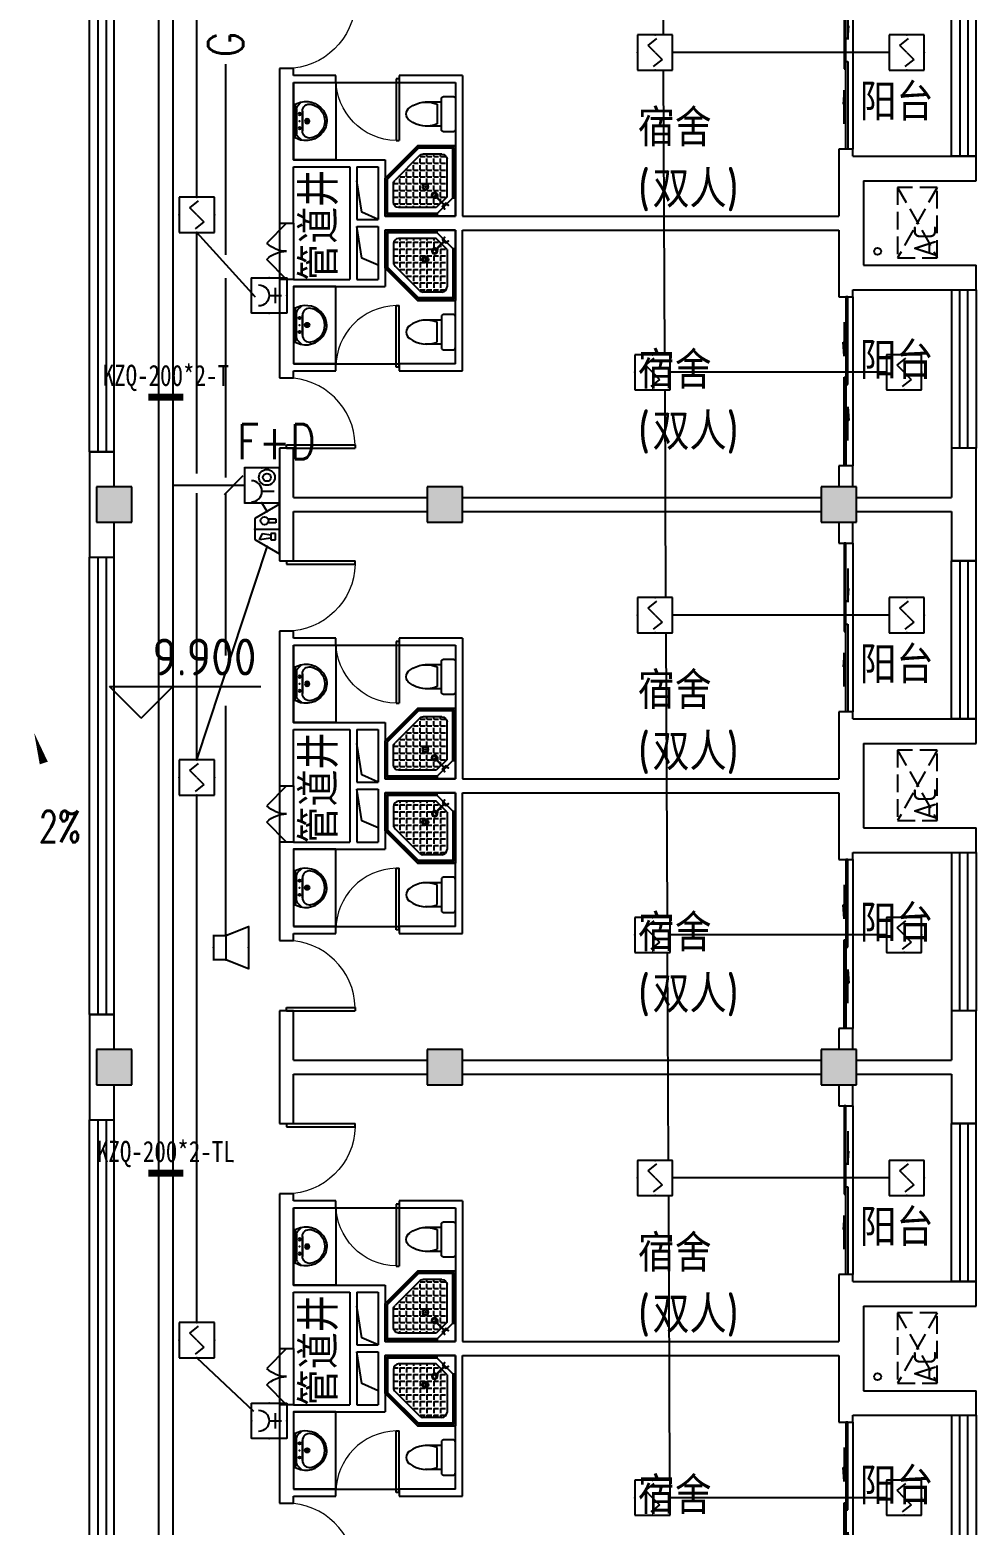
# Model space of a CAD drawing. Extents: x 1725663 to 4653551, y -550461 to 248782.
# Drawn here: x 2379895 to 2393343, y -497548 to -476290 of the extents above; entities that cross this region are included whole.
import ezdxf
from ezdxf.enums import TextEntityAlignment as Align

# ---------------------------------------------------------------- set-up
doc = ezdxf.new("R2010")
doc.units = 0
doc.header["$LTSCALE"] = 1000
doc.linetypes.add('DASH', pattern=[0.35, 0.25, -0.1])
for name, color, linetype in [('0-底图', 7, 'Continuous'), ('0000集水坑', 4, 'Continuous'), ('A-ANNO-IDEN-LEVL', 3, 'Continuous'), ('A-ANNO-TXT', 7, 'Continuous'), ('CABLETRAY', 4, 'Continuous'), ('CLAYER', 7, 'Continuous'), ('COLUMN', 255, 'Continuous'), ('DIM-消防', 3, 'Continuous'), ('DIM_SYMB', 3, 'Continuous'), ('DOOR_FIRE', 4, 'Continuous'), ('EQUIP-广播', 3, 'Continuous'), ('EQUIP-消防', 3, 'Continuous'), ('PUB_HATCH', 8, 'Continuous'), ('PUB_TEXT', 7, 'Continuous'), ('WALL', 2, 'Continuous'), ('WINDOW', 4, 'Continuous'), ('WIRE-消防', 1, 'Continuous'), ('WP_F', 1, 'Continuous'), ('抗震支吊架', 2, 'Continuous'), ('洁具', 213, 'Continuous'), ('空调外机', 211, 'Continuous')]:
    doc.layers.add(name, color=color, linetype=linetype)
doc.styles.add('_TCH_DIM', font='SIMPLEX', dxfattribs={"width": 0.8, "height": 5, "bigfont": 'HZTXT'})
doc.styles.add('_TEL_DIM', font='SIMPLEX', dxfattribs={"width": 0.8, "height": 3.5, "bigfont": 'HZTXT'})
doc.styles.add('HZ', font='rs.shx', dxfattribs={"width": 0.8, "bigfont": 'hztxt.shx'})
doc.styles.add('kzcad', font='', dxfattribs={"width": 0.8})
doc.styles.get("Standard").update_dxf_attribs({"font": 'geniso.shx', "bigfont": 'hztxt.shx'})
doc.styles.get('kzcad').set_extended_font_data('SimSun')

# ---------------------------------------------------------------- blocks, each defined once
blk = doc.blocks.new('$equip$00002656')
for p, q in [((-0.5, 1), (-0.5, 0)), ((0.5, 1), (-0.5, 1)), ((0.5, 0), (0.5, 1)), ((0, 0.5), (0, 0.15)), ((-0.5, 0), (0.5, 0)), ((-0.219, 0.331), (0.222, 0.331))]:
    blk.add_line(p, q)
at = {"const_width": 0.04}
blk.add_lwpolyline([(-0.5, 1), (0.5, 1), (0.5, 0), (-0.5, 0), (-0.5, 1), (0.5, 1)], dxfattribs=at)
blk.add_arc((0, 0.8), 0.3, 180, 0)
for p in [(0, 1), (-0.5, 0.5), (0.5, 0.5), (0, 0)]:
    blk.add_point(p)
at = {"color": 7, "flags": 1}
for tag, height, p in [('B', 0.4, (0.762, 0.292)), ('A', 0.00002, (0, 0))]:
    blk.add_attdef(tag, text='', height=height, dxfattribs=at).set_placement(p, align=Align.MIDDLE_CENTER)
blk = doc.blocks.new('A$C29581A72')
at = {"layer": 'EQUIP-消防', "xscale": 500, "yscale": 500, "zscale": 500}
blk.add_blockref('$equip$00002656', (358, 98), dxfattribs=at)
at = {"style": 'HZ', "flags": 1}
for tag in ['WHAT', 'SPEC', 'UNIT']:
    blk.add_attdef(tag, (375, 0), '', height=0.001, dxfattribs=at)
blk = doc.blocks.new('$Equip$00002649')
for p, q in [((-0.5, 0.5), (-0.5, -0.5)), ((0.5, 0.5), (-0.5, 0.5)), ((0.5, -0.5), (0.5, 0.5)), ((-0.2, 0.2), (0.05, 0.4)), ((0, 0), (-0.2, 0.2)), ((0, 0), (0.2, -0.2)), ((0.2, -0.2), (-0.05, -0.4)), ((-0.5, -0.5), (0.5, -0.5))]:
    blk.add_line(p, q)
at = {"const_width": 0.02}
blk.add_lwpolyline([(-0.5, 0.5), (0.5, 0.5), (0.5, -0.5), (-0.5, -0.5), (-0.5, 0.5), (0.5, 0.5)], dxfattribs=at)
for p in [(0, 0.5), (-0.5, 0), (0.5, 0), (0, -0.5)]:
    blk.add_point(p)
at = {"color": 7, "flags": 1}
for tag, height, p in [('A', 0.00002, (0, 0)), ('B', 0.4, (0.762, -0.208))]:
    blk.add_attdef(tag, text='', height=height, dxfattribs=at).set_placement(p, align=Align.MIDDLE_CENTER)
blk = doc.blocks.new('$equip$00002655')
for p, q in [((-0.5, 1), (-0.5, 0)), ((0.5, 1), (-0.5, 1)), ((0.5, 0), (0.5, 1)), ((-0.169, 0.5), (-0.169, 0.15)), ((-0.5, 0), (0.5, 0))]:
    blk.add_line(p, q)
at = {"const_width": 0.04}
blk.add_lwpolyline([(-0.5, 1), (0.5, 1), (0.5, 0), (-0.5, 0), (-0.5, 1), (0.5, 1)], dxfattribs=at)
for radius in [0.226, 0.113]:
    blk.add_circle((0.227, 0.36), radius)
blk.add_arc((-0.169, 0.8), 0.3, 180, 0)
for p in [(0, 1), (-0.5, 0.5), (0.5, 0.5), (0, 0)]:
    blk.add_point(p)
at = {"color": 7, "flags": 1}
for tag, height, p in [('B', 0.4, (0.762, 0.292)), ('A', 0.00002, (0, 0))]:
    blk.add_attdef(tag, text='', height=height, dxfattribs=at).set_placement(p, align=Align.MIDDLE_CENTER)
blk = doc.blocks.new('$equip$00002679')
for p, q in [((-0.3, 0.699), (-0.703, 0)), ((-0.264, 0.249), (-0.304, 0.569)), ((-0.304, 0.569), (-0.128, 0.489)), ((0.3, 0.699), (-0.3, 0.699)), ((0.3, 0.699), (-0.3, 0.699)), ((-0.128, 0.489), (-0.168, 0.249)), ((0, 0.699), (0, 0)), ((0.703, 0), (0.3, 0.699)), ((-0.703, 0), (0.703, 0)), ((-0.304, 0.249), (-0.304, 0.113)), ((-0.128, 0.249), (-0.304, 0.249)), ((-0.304, 0.113), (-0.128, 0.113)), ((-0.128, 0.113), (-0.128, 0.249)), ((0.174, 0.11), (0.174, 0.338)), ((0.294, 0.11), (0.174, 0.11)), ((0.294, 0.338), (0.294, 0.11))]:
    blk.add_line(p, q)
at = {"const_width": 0.04}
for points in [[(-0.299, 0.699), (0.301, 0.699), (0.703, 0), (-0.702, 0), (-0.299, 0.699), (0.301, 0.699)], [(-0.3, 0.699), (0.3, 0.699), (0.703, 0), (-0.703, 0), (-0.3, 0.699), (0.3, 0.699)]]:
    blk.add_lwpolyline(points, dxfattribs=at)
blk.add_circle((0.234, 0.43), 0.111)
for p in [(0, 0.699), (-0.501, 0.349), (0, 0), (0.502, 0.349)]:
    blk.add_point(p)
at = {"color": 7, "flags": 1}
for tag, height, p in [('B', 0.4, (0.961, 0.299)), ('A', 0.00002, (0, 0))]:
    blk.add_attdef(tag, text='', height=height, dxfattribs=at).set_placement(p, align=Align.MIDDLE_CENTER)
blk = doc.blocks.new('$TelecSys$00000111')
blk.add_line((0.268, 0.268), (-0.268, -0.268))
at = {"color": 7, "style": '_TEL_DIM', "width": 0.8}
blk.add_attdef('N', text='', height=1, dxfattribs=at).set_placement((-0.212, 0.579), align=Align.MIDDLE)
blk = doc.blocks.new('$equip$00002982')
for p, q in [((0.35, 0.35), (1, 0.6)), ((1, 0.6), (1, -0.6)), ((0, 0.35), (0.35, 0.35)), ((0, 0.35), (0, -0.35)), ((0.35, 0.35), (0.35, -0.35)), ((0.35, -0.35), (0, -0.35)), ((1, -0.6), (0.35, -0.35))]:
    blk.add_line(p, q)
at = {"const_width": 0.04}
blk.add_lwpolyline([(0.35, 0.35), (0, 0.35), (0, -0.35), (0.35, -0.35), (1, -0.6), (1, 0.6), (0.35, 0.35), (0, 0.35)], dxfattribs=at)
for p in [(0, 0), (0.35, 0.35), (1, 0), (0.35, -0.35)]:
    blk.add_point(p)
at = {"color": 7, "style": '_TEL_DIM', "flags": 1}
for tag in ['A', 'REMARK']:
    blk.add_attdef(tag, text='', height=0.00002, dxfattribs=at).set_placement((0, 0), align=Align.MIDDLE_CENTER)
blk = doc.blocks.new('2t21gqw')
at = {"layer": '0000集水坑'}
for centre in [(105500, -30400), (105500, -46400)]:
    blk.add_circle(centre, 50, dxfattribs=at)
blk = doc.blocks.new('1F平面-CAD导入_dwg_Drawing4_t3_dwg_$plan$00001613-474159-1F-927810-1F')
at = {"layer": '洁具'}
for p, q in [((-30, 250), (-170, 250)), ((-200, 170), (-430, 170)), ((-260, -140), (-260, 140)), ((-200, -170), (-200, -220)), ((-170, -250), (-30, -250))]:
    blk.add_line(p, q, dxfattribs=at)
for points in [[(-200, 220), (-200, 170), (-200, -170), (-430, -170)], [(0, -220), (0, 220)]]:
    blk.add_lwpolyline(points, dxfattribs=at)
for centre, radius, start, end in [((-170, 220), 30, 90, 180), ((-30, 220), 30, 0, 90), ((-590, 0), 110, 123.4509, 236.5491), ((-413, -227), 398, 67.4505, 126.6381), ((-413, 227), 398, 233.3619, 292.5495), ((-170, -220), 30, 180, 270), ((-30, -220), 30, 270, 0)]:
    blk.add_arc(centre, radius, start, end, dxfattribs=at)
blk = doc.blocks.new('$lvtry$00000169')
at = {"color": 0}
for p, q in [((259, -36), (259, 0)), ((259, -36), (36, -259)), ((276, -120), (120, -276)), ((144, -151), (291, -298)), ((151, -144), (298, -291)), ((259, -24), (976, -24)), ((259, -36), (964, -36)), ((270, -213), (270, -143)), ((276, -120), (808, -120)), ((366, -213), (366, -143)), ((462, -213), (462, -143)), ((558, -213), (558, -143)), ((655, -213), (655, -143)), ((751, -213), (751, -143)), ((847, -213), (847, -143)), ((880, -192), (880, -460)), ((964, -36), (976, -24)), ((964, -36), (964, -525)), ((976, -24), (976, -530)), ((36, -259), (0, -259)), ((24, -259), (24, -976)), ((36, -259), (36, -964)), ((120, -276), (120, -808)), ((120, -309), (147, -309)), ((120, -405), (147, -405)), ((173, -309), (173, -239)), ((173, -309), (243, -309)), ((173, -405), (173, -335)), ((173, -405), (243, -405)), ((183, -213), (205, -213)), ((220, -213), (243, -213)), ((270, -213), (340, -213)), ((270, -263), (270, -239)), ((270, -405), (270, -335)), ((270, -405), (340, -405)), ((334, -309), (340, -309)), ((366, -213), (436, -213)), ((366, -309), (366, -239)), ((366, -309), (436, -309)), ((366, -405), (366, -335)), ((366, -405), (379, -405)), ((462, -213), (532, -213)), ((462, -309), (462, -239)), ((462, -309), (532, -309)), ((462, -405), (462, -335)), ((462, -405), (532, -405)), ((558, -213), (628, -213)), ((558, -309), (558, -239)), ((558, -309), (628, -309)), ((558, -405), (558, -335)), ((558, -405), (628, -405)), ((655, -213), (725, -213)), ((655, -309), (655, -239)), ((655, -309), (725, -309)), ((655, -405), (655, -335)), ((655, -405), (725, -405)), ((751, -213), (821, -213)), ((751, -309), (751, -239)), ((751, -309), (821, -309)), ((751, -405), (751, -335)), ((751, -405), (821, -405)), ((847, -213), (880, -213)), ((847, -309), (847, -239)), ((847, -309), (880, -309)), ((847, -405), (847, -335)), ((847, -405), (880, -405)), ((120, -501), (147, -501)), ((120, -598), (147, -598)), ((173, -501), (173, -431)), ((173, -501), (243, -501)), ((173, -598), (173, -528)), ((173, -598), (243, -598)), ((173, -694), (173, -624)), ((270, -501), (270, -431)), ((270, -501), (340, -501)), ((270, -598), (270, -528)), ((270, -598), (340, -598)), ((270, -694), (270, -624)), ((366, -501), (366, -431)), ((366, -501), (436, -501)), ((366, -598), (366, -528)), ((366, -598), (436, -598)), ((366, -694), (366, -624)), ((462, -501), (462, -431)), ((462, -501), (532, -501)), ((462, -598), (462, -528)), ((462, -598), (532, -598)), ((462, -694), (462, -624)), ((859, -511), (511, -859)), ((964, -525), (525, -964)), ((976, -530), (530, -976)), ((558, -501), (558, -431)), ((558, -501), (628, -501)), ((558, -598), (558, -528)), ((558, -598), (628, -598)), ((558, -694), (558, -624)), ((655, -501), (655, -431)), ((655, -501), (725, -501)), ((655, -598), (655, -528)), ((655, -598), (725, -598)), ((655, -694), (655, -624)), ((751, -501), (751, -431)), ((751, -501), (821, -501)), ((751, -598), (751, -528)), ((751, -598), (773, -598)), ((847, -501), (847, -431)), ((847, -501), (867, -501)), ((964, -525), (976, -530)), ((120, -694), (147, -694)), ((120, -790), (147, -790)), ((173, -694), (243, -694)), ((173, -790), (173, -720)), ((173, -790), (243, -790)), ((173, -878), (173, -816)), ((270, -694), (340, -694)), ((270, -790), (270, -720)), ((270, -790), (340, -790)), ((270, -880), (270, -816)), ((366, -694), (436, -694)), ((366, -790), (366, -720)), ((366, -790), (436, -790)), ((366, -880), (366, -816)), ((462, -694), (532, -694)), ((462, -790), (462, -720)), ((462, -790), (532, -790)), ((462, -880), (462, -816)), ((558, -694), (628, -694)), ((558, -790), (558, -720)), ((558, -790), (580, -790)), ((655, -694), (676, -694)), ((36, -964), (24, -976)), ((24, -976), (530, -976)), ((36, -964), (525, -964)), ((192, -880), (460, -880)), ((525, -964), (530, -976))]:
    blk.add_line(p, q, dxfattribs=at)
blk.add_lwpolyline([(0, 0), (0, -1000), (540, -1000), (1000, -540), (1000, 0)], close=True)
for points in [[(0, 0), (0, -1000)], [(0, 0), (1000, 0)], [(1000, 0), (1000, -540)], [(136, -190), (148, -178), (132, -162), (121, -174)], [(190, -136), (178, -148), (162, -132), (174, -121)], [(1000, -540), (540, -1000)], [(0, -1000), (540, -1000)]]:
    blk.add_lwpolyline(points, close=True, dxfattribs=at)
for radius in [43.8, 31.1]:
    blk.add_circle((416, -428), radius, dxfattribs=at)
for centre, radius, start, end in [((808, -192), 72, 0, 90), ((296, -296), 40.6, 142.583, 128.4197), ((296, -296), 28.6, 145.828, 125.6599), ((808, -460), 72, 315, 0), ((192, -808), 72, 180, 270), ((460, -808), 72, 270, 315)]:
    blk.add_arc(centre, radius, start, end, dxfattribs=at)
for p in [(103, -156, 0), (156, -102, 0), (416, -428, 0)]:
    blk.add_point(p, dxfattribs=at)
blk = doc.blocks.new('$lvtry$00000178')
at = {"color": 0}
for p, q in [((-238, 0), (238, 0)), ((-214, -36), (-272, -91)), ((-180, -23), (180, -23)), ((-142, -105), (140, -105)), ((140, -105), (-142, -105)), ((216, -37), (268, -91))]:
    blk.add_line(p, q, dxfattribs=at)
blk.add_lwpolyline([(-104, -430, 0.224698), (110, -425, 0.348046), (269, -79), (239, 0), (-241, 0), (-271, -79, 0.356844)], format="xyb", close=True, dxfattribs=at)
for centre, radius in [((-100, -65), 16.3), ((1, -172), 31.6), ((100, -65), 16.3)]:
    blk.add_circle(centre, radius, dxfattribs=at)
at = {"color": 0, "lineweight": 13}
blk.add_circle((1, -172), 23, dxfattribs=at)
at = {"color": 0}
for centre, radius, start, end in [((-142, -205), 100, 90, 190.5602), ((-180, -73), 50, 90, 133.181), ((140, -205), 100, 349.4398, 90), ((180, -73), 50, 44.5607, 90), ((-1, -179), 243, 190.5602, 349.4398)]:
    blk.add_arc(centre, radius, start, end, dxfattribs=at)
for p in [(0, -65), (1, -172)]:
    blk.add_point(p, dxfattribs=at)
blk = doc.blocks.new('A$C70365C93')
at = {"layer": '洁具'}
blk.add_lwpolyline([(-1900, 2300), (-1900, 1700), (-800, 1700), (-800, 2300)], close=True, dxfattribs=at)
blk.add_blockref('$lvtry$00000178', (-1350, 2280), dxfattribs=at)
at = {"layer": '洁具', "rotation": 180}
blk.add_blockref('$lvtry$00000169', (0, 0), dxfattribs=at)
at = {"layer": '洁具', "extrusion": (0, 0, -1), "xscale": -1, "zscale": -1, "rotation": 90}
blk.add_blockref('1F平面-CAD导入_dwg_Drawing4_t3_dwg_$plan$00001613-474159-1F-927810-1F', (1450, 0), dxfattribs=at)
blk = doc.blocks.new('A$Cf5a72a1b')
at = {"layer": '空调外机', "linetype": 'DASH'}
for p, q in [((1000, 563), (0, 0)), ((1000, 0), (0, 563))]:
    blk.add_line(p, q, dxfattribs=at)
blk.add_lwpolyline([(1000, 563), (0, 563), (0, 0), (1000, 0)], close=True, dxfattribs=at)
at = {"layer": 'PUB_TEXT'}
blk.add_text('AC', height=315, dxfattribs=at).set_placement((5, 18))
blk = doc.blocks.new('$TCHSYS$WIN2D')
for p, q in [((-0.5, 0.5), (0.5, 0.5)), ((-0.5, 0.5), (-0.5, -0.5)), ((0.5, 0.5), (0.5, -0.5)), ((0.5, 0.1667), (-0.5, 0.1667)), ((0.5, -0.1667), (-0.5, -0.1667)), ((-0.5, -0.5), (0.5, -0.5))]:
    blk.add_line(p, q)
blk = doc.blocks.new('$DorLib2D$00000131')
at = {"color": 0, "linetype": 'Continuous'}
for p, q in [((0.15, 0.125), (0.2319, 0.1973)), ((0.2319, 0.1973), (0.2319, 0.125)), ((-0.5, 0.125), (-0.5, 0)), ((0.0192, 0.125), (-0.5, 0.125)), ((0.0192, 0), (0.0192, 0.125)), ((0.35, 0.125), (0.15, 0.125)), ((-0.5, 0), (0.0192, 0)), ((-0.024, 0), (0.5, 0)), ((-0.024, -0.125), (-0.024, 0)), ((0.5, 0), (0.5, -0.125)), ((-0.35, -0.125), (-0.15, -0.125)), ((-0.2319, -0.1973), (-0.2319, -0.125)), ((-0.15, -0.125), (-0.2319, -0.1973)), ((0.5, -0.125), (-0.024, -0.125))]:
    blk.add_line(p, q, dxfattribs=at)
blk = doc.blocks.new('$WINLIB2D$00000001')
at = {"color": 0}
for points in [[(-0.5, 0.5), (-0.5, -0.5)], [(-0.5, 0.5), (0.5, 0.5)], [(0.5, -0.5), (0.5, 0.5)], [(0.5, 0.1667), (-0.5, 0.1667)], [(0.5, -0.1667), (-0.5, -0.1667)], [(-0.5, -0.5), (0.5, -0.5)]]:
    blk.add_lwpolyline(points, dxfattribs=at)
blk = doc.blocks.new('$DorLib2D$00000116')
at = {"color": 0}
for p, q in [((-0.5, 0), (-0.146, 0.354)), ((0.5, 0), (0.146, 0.354))]:
    blk.add_line(p, q, dxfattribs=at)
for centre, start, end in [((-0.5, 0), 0, 45), ((0.5, 0), 135, 180)]:
    blk.add_arc(centre, 0.5, start, end, dxfattribs=at)
blk = doc.blocks.new('$DorLib2D$00000001')
for p, q in [((0.45, 0.975), (0.5, 0.975)), ((0.45, 0), (0.45, 0.975)), ((0.5, 0), (0.5, 0.975)), ((0.5, 0), (0.45, 0))]:
    blk.add_line(p, q)
at = {"lineweight": 13}
blk.add_arc((0.475, 0), 0.975, 91.4693, 180, dxfattribs=at)
blk = doc.blocks.new('gkhkjk')
at = {"layer": 'PUB_HATCH'}
for points in [[(1592207, -401653.8), (1591707, -401653.8), (1591707, -402153.8), (1592207, -402153.8)], [(1596907, -401653.8), (1596407, -401653.8), (1596407, -402153.8), (1596907, -402153.8)], [(1602507, -401653.8), (1602007, -401653.8), (1602007, -402153.8), (1602507, -402153.8)], [(1592207, -409653.8), (1591707, -409653.8), (1591707, -410153.8), (1592207, -410153.8)], [(1596907, -409653.8), (1596407, -409653.8), (1596407, -410153.8), (1596907, -410153.8)], [(1602507, -409653.8), (1602007, -409653.8), (1602007, -410153.8), (1602507, -410153.8)]]:
    blk.add_hatch(color=256, dxfattribs=at).paths.add_polyline_path(points)
blk.add_line((1591707, -409153.8), (1591707, -409153.8))
for points in [[(1595707, -397853.8), (1595476.7, -397750.3), (1595407, -397303.8)], [(1595707, -398503.8), (1595476.7, -398400.3), (1595407, -397953.8)], [(1595707, -405853.8), (1595476.7, -405750.3), (1595407, -405303.8)], [(1595707, -406503.8), (1595476.7, -406400.3), (1595407, -405953.8)], [(1595707, -413853.8), (1595476.7, -413750.3), (1595407, -413303.8)], [(1595707, -414503.8), (1595476.7, -414400.3), (1595407, -413953.8)]]:
    blk.add_lwpolyline(points)
at = {"layer": 'A-ANNO-IDEN-LEVL'}
for p, q in [((1592337.6, -404943), (1591887.6, -404493)), ((1591887.6, -404493), (1594038.6, -404493)), ((1592337.6, -404943), (1592787.6, -404493))]:
    blk.add_line(p, q, dxfattribs=at)
at = {"layer": 'COLUMN'}
for p, q in [((1592207, -401653.8), (1591707, -401653.8)), ((1591707, -401653.8), (1591707, -402153.8)), ((1592207, -402153.8), (1592207, -401653.8)), ((1596907, -401653.8), (1596407, -401653.8)), ((1596407, -401653.8), (1596407, -402153.8)), ((1596907, -402153.8), (1596907, -401653.8)), ((1602507, -401653.8), (1602007, -401653.8)), ((1602007, -401653.8), (1602007, -402153.8)), ((1602507, -402153.8), (1602507, -401653.8)), ((1591707, -402153.8), (1592207, -402153.8)), ((1596407, -402153.8), (1596907, -402153.8)), ((1602007, -402153.8), (1602507, -402153.8)), ((1592207, -409653.8), (1591707, -409653.8)), ((1591707, -409653.8), (1591707, -410153.8)), ((1592207, -410153.8), (1592207, -409653.8)), ((1596907, -409653.8), (1596407, -409653.8)), ((1596407, -409653.8), (1596407, -410153.8)), ((1596907, -410153.8), (1596907, -409653.8)), ((1602507, -409653.8), (1602007, -409653.8)), ((1602007, -409653.8), (1602007, -410153.8)), ((1602507, -410153.8), (1602507, -409653.8)), ((1591707, -410153.8), (1592207, -410153.8)), ((1596407, -410153.8), (1596907, -410153.8)), ((1602007, -410153.8), (1602507, -410153.8))]:
    blk.add_line(p, q, dxfattribs=at)
at = {"layer": 'DIM_SYMB'}
blk.add_lwpolyline([(1591124.4, -406110.1, 0, 0, 0), (1590818.6, -405151.4, 0, 120, 0), (1590955.3, -405580.1, 0, 0, 0)], format="xyseb", dxfattribs=at)
at = {"layer": 'DOOR_FIRE'}
for p, q in [((1594307, -397903.8), (1594307, -398703.8)), ((1594507, -397903.8), (1594507, -398703.8)), ((1594307, -405903.8), (1594307, -406703.8)), ((1594507, -405903.8), (1594507, -406703.8)), ((1594307, -413903.8), (1594307, -414703.8)), ((1594507, -413903.8), (1594507, -414703.8))]:
    blk.add_line(p, q, dxfattribs=at)
at = {"layer": 'WALL'}
for p, q in [((1594507, -395703.8), (1594307, -395703.8)), ((1594307, -395703.8), (1594307, -395803.8)), ((1594307, -395803.8), (1594307, -397003.8)), ((1594507, -395803.8), (1594507, -395703.8)), ((1595107, -395803.8), (1594507, -395803.8)), ((1595107, -395903.8), (1595107, -395803.8)), ((1596907, -395803.8), (1596007, -395803.8)), ((1596007, -395803.8), (1596007, -395903.8)), ((1596907, -395803.8), (1596907, -397803.8)), ((1594507, -395903.8), (1594507, -397003.8)), ((1594507, -395903.8), (1595107, -395903.8)), ((1596007, -395903.8), (1596807, -395903.8)), ((1596807, -395903.8), (1596807, -397803.8)), ((1602457, -396853.8), (1602257, -396853.8)), ((1602257, -396853.8), (1602257, -397203.8)), ((1602457, -396953.8), (1602457, -396853.8)), ((1594307, -397003.8), (1594307, -397903.8)), ((1594507, -397003.8), (1595307, -397003.8)), ((1595307, -397003.8), (1595807, -397003.8)), ((1595807, -397003.8), (1595807, -397803.8)), ((1602457, -396953.8), (1603857, -396953.8)), ((1604207, -396953.8), (1603857, -396953.8)), ((1604207, -397303.8), (1604207, -396953.8)), ((1594507, -397903.8), (1594507, -397103.8)), ((1594507, -397103.8), (1595307, -397103.8)), ((1595307, -397103.8), (1595307, -397903.8)), ((1595407, -397103.8), (1595707, -397103.8)), ((1595407, -397103.8), (1595407, -397853.8)), ((1595707, -397103.8), (1595707, -397853.8)), ((1602257, -397203.8), (1602257, -397803.8)), ((1602607, -397303.8), (1602607, -397903.8)), ((1602607, -397303.8), (1604207, -397303.8)), ((1594307, -397903.8), (1594507, -397903.8)), ((1595307, -397903.8), (1595307, -398703.8)), ((1595407, -397853.8), (1595707, -397853.8)), ((1595807, -397803.8), (1596807, -397803.8)), ((1596907, -397803.8), (1602257, -397803.8)), ((1602607, -397903.8), (1602607, -398503.8)), ((1595407, -397953.8), (1595407, -398703.8)), ((1595407, -397953.8), (1595707, -397953.8)), ((1595707, -397953.8), (1595707, -398703.8)), ((1595807, -398003.8), (1595807, -398803.8)), ((1595807, -398003.8), (1596807, -398003.8)), ((1596807, -399903.8), (1596807, -398003.8)), ((1596907, -400003.8), (1596907, -398003.8)), ((1596907, -398003.8), (1602257, -398003.8)), ((1602257, -398003.8), (1602257, -398603.8)), ((1602607, -398503.8), (1604207, -398503.8)), ((1604207, -398853.8), (1604207, -398503.8)), ((1594507, -398703.8), (1594307, -398703.8)), ((1594307, -398703.8), (1594307, -398803.8)), ((1594507, -398703.8), (1595307, -398703.8)), ((1595407, -398703.8), (1595707, -398703.8)), ((1602257, -398603.8), (1602257, -398953.8)), ((1594307, -398803.8), (1594307, -400003.8)), ((1594507, -398803.8), (1594507, -399903.8)), ((1594507, -398803.8), (1595307, -398803.8)), ((1595307, -398803.8), (1595807, -398803.8)), ((1602257, -398953.8), (1602457, -398953.8)), ((1602457, -398953.8), (1602457, -398853.8)), ((1602457, -398853.8), (1603857, -398853.8)), ((1603857, -398853.8), (1604207, -398853.8)), ((1594307, -400003.8), (1594307, -400103.8)), ((1595107, -399903.8), (1594507, -399903.8)), ((1594507, -400003.8), (1595107, -400003.8)), ((1594507, -400103.8), (1594507, -400003.8)), ((1595107, -400003.8), (1595107, -399903.8)), ((1596807, -399903.8), (1596007, -399903.8)), ((1596007, -399903.8), (1596007, -400003.8)), ((1596007, -400003.8), (1596907, -400003.8)), ((1594307, -400103.8), (1594507, -400103.8)), ((1594507, -401103.8), (1594307, -401103.8)), ((1594307, -401103.8), (1594307, -401903.8)), ((1594507, -401803.8), (1594507, -401103.8)), ((1604207, -401103.8), (1603857, -401103.8)), ((1603857, -401103.8), (1603857, -401803.8)), ((1604207, -401903.8), (1604207, -401103.8)), ((1591957, -401153.8), (1591607, -401153.8)), ((1591607, -401153.8), (1591607, -401903.8)), ((1591957, -401653.8), (1591957, -401153.8)), ((1602457, -401353.8), (1602257, -401353.8)), ((1602257, -401353.8), (1602257, -401653.8)), ((1602457, -401653.8), (1602457, -401353.8)), ((1591607, -401903.8), (1591607, -402653.8)), ((1594307, -401903.8), (1594307, -402703.8)), ((1594507, -401803.8), (1596407, -401803.8)), ((1596907, -401803.8), (1602007, -401803.8)), ((1602507, -401803.8), (1603857, -401803.8)), ((1604207, -402703.8), (1604207, -401903.8)), ((1591957, -402653.8), (1591957, -402153.8)), ((1594507, -402703.8), (1594507, -402003.8)), ((1594507, -402003.8), (1596407, -402003.8)), ((1596907, -402003.8), (1602007, -402003.8)), ((1602257, -402153.8), (1602257, -402453.8)), ((1602457, -402453.8), (1602457, -402153.8)), ((1602507, -402003.8), (1603857, -402003.8)), ((1603857, -402003.8), (1603857, -402703.8)), ((1602257, -402453.8), (1602457, -402453.8)), ((1591607, -402653.8), (1591957, -402653.8)), ((1594307, -402703.8), (1594507, -402703.8)), ((1603857, -402703.8), (1604207, -402703.8)), ((1594507, -403703.8), (1594307, -403703.8)), ((1594307, -403703.8), (1594307, -403803.8)), ((1594307, -403803.8), (1594307, -405003.8)), ((1594507, -403803.8), (1594507, -403703.8)), ((1595107, -403803.8), (1594507, -403803.8)), ((1595107, -403903.8), (1595107, -403803.8)), ((1596907, -403803.8), (1596007, -403803.8)), ((1596007, -403803.8), (1596007, -403903.8)), ((1596907, -403803.8), (1596907, -405803.8)), ((1594507, -403903.8), (1594507, -405003.8)), ((1594507, -403903.8), (1595107, -403903.8)), ((1596007, -403903.8), (1596807, -403903.8)), ((1596807, -403903.8), (1596807, -405803.8)), ((1602457, -404853.8), (1602257, -404853.8)), ((1602257, -404853.8), (1602257, -405203.8)), ((1602457, -404953.8), (1602457, -404853.8)), ((1602457, -404953.8), (1603857, -404953.8)), ((1604207, -404953.8), (1603857, -404953.8)), ((1604207, -405303.8), (1604207, -404953.8)), ((1594307, -405003.8), (1594307, -405903.8)), ((1594507, -405003.8), (1595307, -405003.8)), ((1594507, -405903.8), (1594507, -405103.8)), ((1594507, -405103.8), (1595307, -405103.8)), ((1595307, -405003.8), (1595807, -405003.8)), ((1595307, -405103.8), (1595307, -405903.8)), ((1595407, -405103.8), (1595707, -405103.8)), ((1595407, -405103.8), (1595407, -405853.8)), ((1595707, -405103.8), (1595707, -405853.8)), ((1595807, -405003.8), (1595807, -405803.8)), ((1602257, -405203.8), (1602257, -405803.8)), ((1602607, -405303.8), (1602607, -405903.8)), ((1602607, -405303.8), (1604207, -405303.8)), ((1595807, -405803.8), (1596807, -405803.8)), ((1596907, -405803.8), (1602257, -405803.8)), ((1594307, -405903.8), (1594507, -405903.8)), ((1595307, -405903.8), (1595307, -406703.8)), ((1595407, -405853.8), (1595707, -405853.8)), ((1595407, -405953.8), (1595407, -406703.8)), ((1595407, -405953.8), (1595707, -405953.8)), ((1595707, -405953.8), (1595707, -406703.8)), ((1595807, -406003.8), (1595807, -406803.8)), ((1595807, -406003.8), (1596807, -406003.8)), ((1596807, -407903.8), (1596807, -406003.8)), ((1596907, -408003.8), (1596907, -406003.8)), ((1596907, -406003.8), (1602257, -406003.8)), ((1602257, -406003.8), (1602257, -406603.8)), ((1602607, -405903.8), (1602607, -406503.8)), ((1602257, -406603.8), (1602257, -406953.8)), ((1602607, -406503.8), (1604207, -406503.8)), ((1604207, -406853.8), (1604207, -406503.8)), ((1594507, -406703.8), (1594307, -406703.8)), ((1594307, -406703.8), (1594307, -406803.8)), ((1594307, -406803.8), (1594307, -408003.8)), ((1594507, -406703.8), (1595307, -406703.8)), ((1594507, -406803.8), (1594507, -407903.8)), ((1594507, -406803.8), (1595307, -406803.8)), ((1595307, -406803.8), (1595807, -406803.8)), ((1595407, -406703.8), (1595707, -406703.8)), ((1602457, -406953.8), (1602457, -406853.8)), ((1602457, -406853.8), (1603857, -406853.8)), ((1603857, -406853.8), (1604207, -406853.8)), ((1602257, -406953.8), (1602457, -406953.8)), ((1595107, -407903.8), (1594507, -407903.8)), ((1595107, -408003.8), (1595107, -407903.8)), ((1596807, -407903.8), (1596007, -407903.8)), ((1596007, -407903.8), (1596007, -408003.8)), ((1594307, -408003.8), (1594307, -408103.8)), ((1594307, -408103.8), (1594507, -408103.8)), ((1594507, -408003.8), (1595107, -408003.8)), ((1594507, -408103.8), (1594507, -408003.8)), ((1596007, -408003.8), (1596907, -408003.8)), ((1591957, -409153.8), (1591607, -409153.8)), ((1591607, -409153.8), (1591607, -409903.8)), ((1591957, -409653.8), (1591957, -409153.8)), ((1594507, -409103.8), (1594307, -409103.8)), ((1594307, -409103.8), (1594307, -409903.8)), ((1594507, -409803.8), (1594507, -409103.8)), ((1604207, -409103.8), (1603857, -409103.8)), ((1603857, -409103.8), (1603857, -409803.8)), ((1604207, -409903.8), (1604207, -409103.8)), ((1602457, -409353.8), (1602257, -409353.8)), ((1602257, -409353.8), (1602257, -409653.8)), ((1602457, -409653.8), (1602457, -409353.8)), ((1594507, -409803.8), (1596407, -409803.8)), ((1596907, -409803.8), (1602007, -409803.8)), ((1602507, -409803.8), (1603857, -409803.8)), ((1591607, -409903.8), (1591607, -410653.8)), ((1594307, -409903.8), (1594307, -410703.8)), ((1594507, -410703.8), (1594507, -410003.8)), ((1594507, -410003.8), (1596407, -410003.8)), ((1596907, -410003.8), (1602007, -410003.8)), ((1602507, -410003.8), (1603857, -410003.8)), ((1603857, -410003.8), (1603857, -410703.8)), ((1604207, -410703.8), (1604207, -409903.8)), ((1591957, -410653.8), (1591957, -410153.8)), ((1602257, -410153.8), (1602257, -410453.8)), ((1602457, -410453.8), (1602457, -410153.8)), ((1602257, -410453.8), (1602457, -410453.8)), ((1591607, -410653.8), (1591957, -410653.8)), ((1594307, -410703.8), (1594507, -410703.8)), ((1603857, -410703.8), (1604207, -410703.8)), ((1594507, -411703.8), (1594307, -411703.8)), ((1594307, -411703.8), (1594307, -411803.8)), ((1594507, -411803.8), (1594507, -411703.8)), ((1594307, -411803.8), (1594307, -413003.8)), ((1595107, -411803.8), (1594507, -411803.8)), ((1594507, -411903.8), (1594507, -413003.8)), ((1594507, -411903.8), (1595107, -411903.8)), ((1595107, -411903.8), (1595107, -411803.8)), ((1596907, -411803.8), (1596007, -411803.8)), ((1596007, -411803.8), (1596007, -411903.8)), ((1596007, -411903.8), (1596807, -411903.8)), ((1596807, -411903.8), (1596807, -413803.8)), ((1596907, -411803.8), (1596907, -413803.8)), ((1594307, -413003.8), (1594307, -413903.8)), ((1594507, -413003.8), (1595307, -413003.8)), ((1595307, -413003.8), (1595807, -413003.8)), ((1595807, -413003.8), (1595807, -413803.8)), ((1602457, -412853.8), (1602257, -412853.8)), ((1602257, -412853.8), (1602257, -413203.8)), ((1602457, -412953.8), (1602457, -412853.8)), ((1602457, -412953.8), (1603857, -412953.8)), ((1604207, -412953.8), (1603857, -412953.8)), ((1604207, -413303.8), (1604207, -412953.8)), ((1594507, -413903.8), (1594507, -413103.8)), ((1594507, -413103.8), (1595307, -413103.8)), ((1595307, -413103.8), (1595307, -413903.8)), ((1595407, -413103.8), (1595707, -413103.8)), ((1595407, -413103.8), (1595407, -413853.8)), ((1595707, -413103.8), (1595707, -413853.8)), ((1602257, -413203.8), (1602257, -413803.8)), ((1602607, -413303.8), (1602607, -413903.8)), ((1602607, -413303.8), (1604207, -413303.8)), ((1595407, -413853.8), (1595707, -413853.8)), ((1595807, -413803.8), (1596807, -413803.8)), ((1596907, -413803.8), (1602257, -413803.8)), ((1594307, -413903.8), (1594507, -413903.8)), ((1595307, -413903.8), (1595307, -414703.8)), ((1595407, -413953.8), (1595407, -414703.8)), ((1595407, -413953.8), (1595707, -413953.8)), ((1595707, -413953.8), (1595707, -414703.8)), ((1595807, -414003.8), (1595807, -414803.8)), ((1595807, -414003.8), (1596807, -414003.8)), ((1596807, -415903.8), (1596807, -414003.8)), ((1596907, -416003.8), (1596907, -414003.8)), ((1596907, -414003.8), (1602257, -414003.8)), ((1602257, -414003.8), (1602257, -414603.8)), ((1602607, -413903.8), (1602607, -414503.8)), ((1602607, -414503.8), (1604207, -414503.8)), ((1604207, -414853.8), (1604207, -414503.8)), ((1594507, -414703.8), (1594307, -414703.8)), ((1594307, -414703.8), (1594307, -414803.8)), ((1594507, -414703.8), (1595307, -414703.8)), ((1595407, -414703.8), (1595707, -414703.8)), ((1602257, -414603.8), (1602257, -414953.8)), ((1594307, -414803.8), (1594307, -416003.8)), ((1594507, -414803.8), (1594507, -415903.8)), ((1594507, -414803.8), (1595307, -414803.8)), ((1595307, -414803.8), (1595807, -414803.8)), ((1602257, -414953.8), (1602457, -414953.8)), ((1602457, -414953.8), (1602457, -414853.8)), ((1602457, -414853.8), (1603857, -414853.8)), ((1603857, -414853.8), (1604207, -414853.8)), ((1594307, -416003.8), (1594307, -416103.8)), ((1595107, -415903.8), (1594507, -415903.8)), ((1594507, -416003.8), (1595107, -416003.8)), ((1594507, -416103.8), (1594507, -416003.8)), ((1595107, -416003.8), (1595107, -415903.8)), ((1596807, -415903.8), (1596007, -415903.8)), ((1596007, -415903.8), (1596007, -416003.8)), ((1596007, -416003.8), (1596907, -416003.8)), ((1594307, -416103.8), (1594507, -416103.8))]:
    blk.add_line(p, q, dxfattribs=at)
at = {"layer": 'WINDOW'}
for p, q in [((1602457, -394453.8), (1602457, -396853.8)), ((1595107, -395903.8), (1596007, -395903.8)), ((1602457, -398953.8), (1602457, -401353.8)), ((1595107, -399903.8), (1596007, -399903.8)), ((1602457, -402453.8), (1602457, -404853.8)), ((1595107, -403903.8), (1596007, -403903.8)), ((1602457, -406953.8), (1602457, -409353.8)), ((1595107, -407903.8), (1596007, -407903.8)), ((1602457, -410453.8), (1602457, -412853.8)), ((1595107, -411903.8), (1596007, -411903.8)), ((1602457, -414953.8), (1602457, -417353.8)), ((1595107, -415903.8), (1596007, -415903.8))]:
    blk.add_line(p, q, dxfattribs=at)
blk.add_blockref('2t21gqw', (1497307, -367903.8))
at = {"xscale": -1, "rotation": 89.99999999992463}
for p in [(1596807, -397803.8), (1596807, -405803.8), (1596807, -413803.8)]:
    blk.add_blockref('A$C70365C93', p, dxfattribs=at)
for name, p, rotation in [('A$Cf5a72a1b', (1603655.1, -398395.1), 90), ('A$C70365C93', (1596807, -398003.8), 89.99999999999997), ('A$Cf5a72a1b', (1603655.1, -406395.1), 90), ('A$C70365C93', (1596807, -406003.8), 89.99999999999997), ('A$Cf5a72a1b', (1603655.1, -414395.1), 90), ('A$C70365C93', (1596807, -414003.8), 89.99999999999997)]:
    blk.add_blockref(name, p, dxfattribs=dict(rotation=rotation))
at = {"layer": 'DOOR_FIRE', "xscale": 800, "yscale": -800, "zscale": 200, "rotation": 269.9999999999852}
for p in [(1594407, -398303.8), (1594407, -406303.8), (1594407, -414303.8)]:
    blk.add_blockref('$DorLib2D$00000116', p, dxfattribs=at)
at = {"layer": 'WINDOW'}
for name, p, xscale, yscale, zscale, rotation in [('$DorLib2D$00000131', (1602357, -395653.8), -2400, 200, -2400, 270), ('$TCHSYS$WIN2D', (1591782, -397903.8), -6500, -350, -6500, 269.9999999999716), ('$DorLib2D$00000001', (1594407, -395203.8), -1000, 1000, -1000, 270), ('$WINLIB2D$00000001', (1604032, -395828.8), 2249.999999993481, 350, 2249.999999993481, 90), ('$DorLib2D$00000131', (1602357, -400153.8), 2400, 200, 2400, 270), ('$WINLIB2D$00000001', (1604032, -399978.8), -2249.999999993481, 350, -2249.999999993481, 90), ('$DorLib2D$00000001', (1594407, -400603.8), 1000, 1000, 1000, 269.999999999993), ('$DorLib2D$00000131', (1602357, -403653.8), -2400, 200, -2400, 270), ('$TCHSYS$WIN2D', (1591782, -405903.8), -6500, -350, -6500, 269.9999999999716), ('$DorLib2D$00000001', (1594407, -403203.8), 1000, -1000, 1000, 89.99999999999298), ('$WINLIB2D$00000001', (1604032, -403828.8), 2249.999999993481, 350, 2249.999999993481, 90), ('$WINLIB2D$00000001', (1604032, -407978.8), -2249.999999993481, 350, -2249.999999993481, 90), ('$DorLib2D$00000131', (1602357, -408153.8), 2400, 200, 2400, 270), ('$DorLib2D$00000001', (1594407, -408603.8), -1000, -1000, -1000, 90.00000000000703), ('$DorLib2D$00000131', (1602357, -411653.8), -2400, 200, -2400, 270), ('$TCHSYS$WIN2D', (1591782, -413903.8), -6500, -350, -6500, 269.9999999999716), ('$DorLib2D$00000001', (1594407, -411203.8), 1000, -1000, 1000, 90), ('$WINLIB2D$00000001', (1604032, -411828.8), 2249.999999993481, 350, 2249.999999993481, 90), ('$DorLib2D$00000131', (1602357, -416153.8), 2400, 200, 2400, 270), ('$WINLIB2D$00000001', (1604032, -415978.8), -2249.999999993481, 350, -2249.999999993481, 90), ('$DorLib2D$00000001', (1594407, -416603.8), -1000, -1000, -1000, 90)]:
    blk.add_blockref(name, p, dxfattribs=dict(at, xscale=xscale, yscale=yscale, zscale=zscale, rotation=rotation))
at = {"layer": 'WINDOW', "xscale": 900, "zscale": 900}
for p, yscale in [((1595557, -395853.8), -900), ((1595557, -399953.8), 900), ((1595557, -403853.8), -900), ((1595557, -407953.8), 900), ((1595557, -411853.8), -900), ((1595557, -415953.8), 900)]:
    blk.add_blockref('$DorLib2D$00000001', p, dxfattribs=dict(at, yscale=yscale))
at = {"layer": 'A-ANNO-TXT', "color": 7}
blk.add_text('9.900', height=525, dxfattribs=at).set_placement((1592499.6, -404335.5))
at = {"layer": 'CLAYER'}
for p in [(1595132.2, -398721.7), (1595132.2, -406721.7), (1595132.2, -414721.7)]:
    blk.add_text('管道井', height=525, rotation=90, dxfattribs=at).set_placement(p)
at = {"layer": 'PUB_TEXT'}
for s, p in [('阳台', (1602551.7, -396446.1)), ('宿舍', (1599399.2, -396811.8)), ('(', (1599399.2, -397683.9)), ('双人', (1599609.2, -397683.9)), (')', (1600659.2, -397683.9)), ('阳台', (1602551.7, -400121.5)), ('宿舍', (1599399.2, -400257.2)), ('(', (1599399.2, -401129.3)), ('双人', (1599609.2, -401129.3)), (')', (1600659.2, -401129.3)), ('阳台', (1602551.7, -404446.1)), ('宿舍', (1599399.2, -404811.8)), ('(', (1599399.2, -405683.9)), ('双人', (1599609.2, -405683.9)), (')', (1600659.2, -405683.9)), ('宿舍', (1599399.2, -408257.2)), ('阳台', (1602551.7, -408121.5)), ('(', (1599399.2, -409129.3)), ('双人', (1599609.2, -409129.3)), (')', (1600659.2, -409129.3)), ('阳台', (1602551.7, -412446.1)), ('宿舍', (1599399.2, -412811.8)), ('(', (1599399.2, -413683.9)), ('双人', (1599609.2, -413683.9)), (')', (1600659.2, -413683.9)), ('阳台', (1602551.7, -416121.5)), ('宿舍', (1599399.2, -416257.2))]:
    blk.add_text(s, height=525, dxfattribs=at).set_placement(p)
at = {"layer": 'PUB_TEXT', "color": 7, "style": '_TCH_DIM', "width": 0.705882}
blk.add_text('2%', height=446.25, dxfattribs=at).set_placement((1590887.3, -406706.4))

msp = doc.modelspace()

# ---------------------------------------------------------------- linework, layer by layer
at = {"layer": 'CABLETRAY'}
for p, q in [((2381726, -515214), (2381726, -458844)), ((2381726, -515214), (2381726, -458844)), ((2381926, -458844), (2381926, -515214)), ((2381926, -458844), (2381926, -515214))]:
    msp.add_line(p, q, dxfattribs=at)
at = {"layer": 'WIRE-消防'}
for p, q in [((2382268, -478669, 4200), (2382268, -472094, 4200)), ((2388900, -476362, 4200), (2388886, -473408, 4200)), ((2382677, -479486), (2382677, -476775)), ((2392107, -476612, 4200), (2389030, -476612, 4200)), ((2388920, -480908, 4200), (2388902, -476862, 4200)), ((2382268, -482596, 4200), (2382268, -479169, 4200)), ((2383100, -480089), (2382268, -479169, 4200)), ((2382677, -482652), (2382677, -479820)), ((2392069, -481158, 4200), (2388993, -481158, 4200)), ((2388935, -484362, 4200), (2388922, -481408, 4200)), ((2382564, -482765), (2381926, -482765)), ((2382943, -482765), (2382564, -482765)), ((2382268, -486669, 4200), (2382268, -482876, 4200)), ((2382677, -485184), (2382677, -482877)), ((2383268, -483136), (2383193, -483015)), ((2382268, -486669, 4200), (2383268, -483637)), ((2392107, -484612, 4200), (2389030, -484612, 4200)), ((2388956, -488908, 4200), (2388938, -484862, 4200)), ((2382677, -489163), (2382677, -485901)), ((2382268, -494669, 4200), (2382268, -487169, 4200)), ((2392069, -489158, 4200), (2388993, -489158, 4200)), ((2388971, -492362, 4200), (2388958, -489408, 4200)), ((2392107, -492612, 4200), (2389030, -492612, 4200)), ((2388992, -496908, 4200), (2388974, -492862, 4200)), ((2383075, -495933), (2382268, -495169, 4200)), ((2392069, -497158, 4200), (2388993, -497158, 4200))]:
    msp.add_line(p, q, dxfattribs=at)
at = {"layer": '抗震支吊架', "color": 2, "const_width": 100}
for points in [[(2381576, -481512), (2382076, -481512)], [(2381576, -492546), (2382076, -492546)]]:
    msp.add_lwpolyline(points, dxfattribs=at)

# ---------------------------------------------------------------- block references
at = {"layer": '0-底图'}
msp.add_blockref('gkhkjk', (789136, -81133), dxfattribs=at)
at = {"layer": 'DIM-消防'}
ref = msp.add_blockref('$TelecSys$00000111', (2382789, -482765), dxfattribs=dict(at, xscale=500, yscale=500, zscale=500))
ref.add_attrib('N', 'F+D', dxfattribs={"layer": '0', "color": 7, "height": 500, "style": '_TEL_DIM', "width": 0.8}).set_placement((2383398, -482144), align=Align.MIDDLE)
at = {"layer": 'EQUIP-广播', "xscale": 500, "yscale": 500, "zscale": 500}
msp.add_blockref('$equip$00002982', (2382502, -489338), dxfattribs=at)
at = {"layer": 'EQUIP-消防', "xscale": 500, "yscale": 500, "zscale": 500}
for p in [(2388780, -476612, 4200), (2392357, -476612, 4200), (2382268, -478919, 4200), (2388743, -481158, 4200), (2392319, -481158, 4200), (2388780, -484612, 4200), (2392357, -484612, 4200), (2382268, -486919, 4200), (2388743, -489158, 4200), (2392319, -489158, 4200), (2388780, -492612, 4200), (2392357, -492612, 4200), (2382268, -494919, 4200), (2388743, -497158, 4200), (2392319, -497158, 4200)]:
    msp.add_blockref('$Equip$00002649', p, dxfattribs=at)
at = {"layer": 'EQUIP-消防', "xscale": 500, "yscale": 500, "zscale": 500, "rotation": 90}
for name, p in [('$equip$00002655', (2383443, -482765)), ('$equip$00002679', (2383443, -483386))]:
    msp.add_blockref(name, p, dxfattribs=at)
at = {"layer": 'WP_F', "xscale": -1, "rotation": 90}
for p in [(2383643, -479707), (2383643, -495707)]:
    msp.add_blockref('A$C29581A72', p, dxfattribs=at)

# ---------------------------------------------------------------- texts
at = {"layer": 'DIM-消防', "style": '_TEL_DIM', "width": 0.8}
msp.add_text('G', height=500, rotation=90, dxfattribs=at).set_placement((2382677, -476499), align=Align.MIDDLE_CENTER)
at = {"layer": '抗震支吊架', "color": 2, "style": 'kzcad', "width": 0.8}
for s, p in [('KZQ-200*2-T', (2381826, -481352)), ('KZQ-200*2-TL', (2381826, -492386))]:
    msp.add_text(s, height=300, rotation=359.8854, dxfattribs=at).set_placement(p, align=Align.CENTER)

doc.saveas('drawing.dxf')
